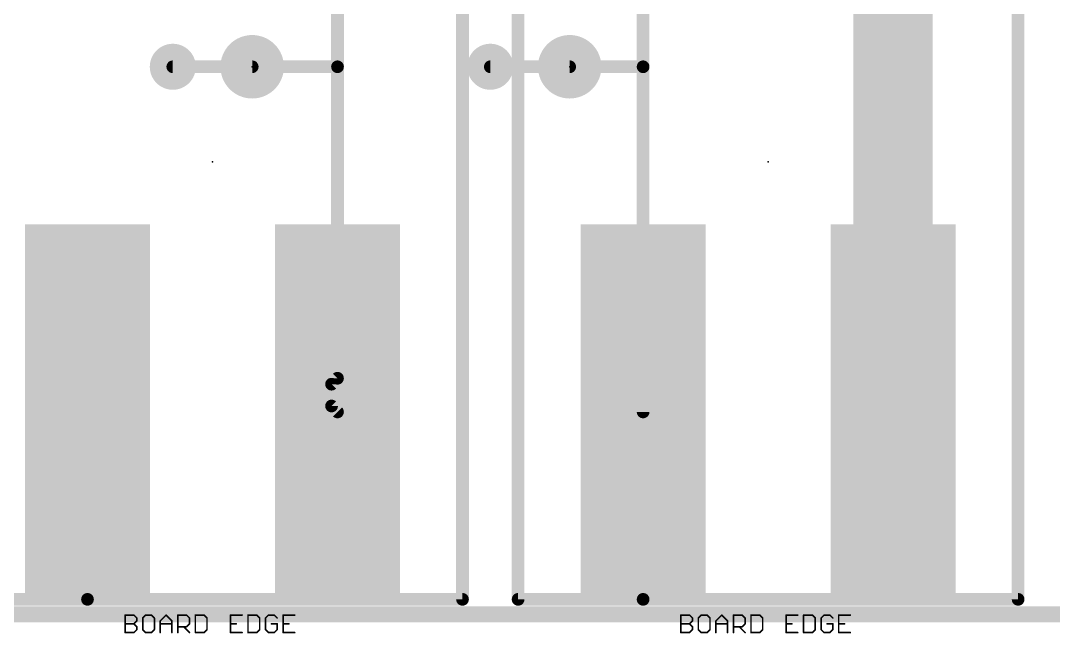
# Model space of a CAD drawing. Extents: x -24 to 83, y -22 to 58.
# Drawn here: x 9 to 25.52, y -0.3 to 9.5 of the extents above; entities that cross this region are included whole.
import ezdxf

# ---------------------------------------------------------------- set-up
doc = ezdxf.new("R2010")
doc.units = 0
for name, color, linetype in [('1', 12, 'CONTINUOUS'), ('16', 53, 'CONTINUOUS'), ('18', 110, 'CONTINUOUS'), ('20', 53, 'CONTINUOUS'), ('21', 41, 'CONTINUOUS'), ('23', 53, 'CONTINUOUS'), ('24', 53, 'CONTINUOUS'), ('51', 53, 'CONTINUOUS')]:
    doc.layers.add(name, color=color, linetype=linetype)

# ---------------------------------------------------------------- blocks, each defined once
blk = doc.blocks.new('RECT')
blk.add_solid([(-0.5, -0.5), (0.5, -0.5), (-0.5, 0.5), (0.5, 0.5)])
blk = doc.blocks.new('PIE')
at = {"const_width": 0.5}
blk.add_lwpolyline([(0, -0.25, 1), (0, 0.25, 1), (0, -0.25)], format="xyb", dxfattribs=at)
blk = doc.blocks.new('ROUNDV')
at = {"const_width": 0.5}
blk.add_lwpolyline([(0, -0.25, 1), (0, 0.25, 1), (0, -0.25)], format="xyb", dxfattribs=at)

msp = doc.modelspace()

# ---------------------------------------------------------------- linework, layer by layer
at = {"layer": '1'}
for points, const_width in [([(22.955, 12.489), (22.955, 3.778)], 1.27), ([(14.065, 12.489), (14.065, 8.763)], 0.2032), ([(18.955, 12.489), (18.955, 8.763)], 0.2032), ([(11.43, 8.763), (14.065, 8.763)], 0.2032), ([(14.065, 8.763), (14.065, 3.778)], 0.2032), ([(18.955, 8.763), (16.51, 8.763)], 0.2032), ([(18.955, 8.763), (18.955, 3.239)], 0.2032), ([(22.955, 3.778), (22.86, 3.683)], 1.27), ([(22.86, 3.683), (22.86, 3.334)], 1.27), ([(22.86, 3.334), (22.955, 3.239)], 1.27), ([(13.97, 3.683), (14.065, 3.778)], 0.2032), ([(13.97, 3.334), (13.97, 3.683)], 0.2032), ([(14.065, 3.239), (13.97, 3.334)], 0.2032), ([(0, 0), (33.02, 0)], 0.254)]:
    msp.add_lwpolyline(points, dxfattribs=dict(at, const_width=const_width))
for points, const_width in [([(11.43, 8.8138, 1), (11.43, 8.7122)], 0.1016), ([(14.1158, 8.763, 1), (14.0142, 8.763)], 0.1016), ([(14.0142, 8.763, 1), (14.1158, 8.763)], 0.1016), ([(14.065, 8.7122, 1), (14.065, 8.8138)], 0.1016), ([(16.51, 8.8138, 1), (16.51, 8.7122)], 0.1016), ([(19.0058, 8.763, 1), (18.9042, 8.763)], 0.1016), ([(18.9042, 8.763, 1), (19.0058, 8.763)], 0.1016), ([(18.955, 8.7122, 1), (18.955, 8.8138)], 0.1016), ([(23.1775, 3.683, 1), (22.5425, 3.683)], 0.635), ([(23.1795, 3.5535, 1), (22.7305, 4.0025)], 0.635), ([(22.6355, 3.9075, 1), (23.0845, 3.4585)], 0.635), ([(23.0845, 3.5585, 1), (22.6355, 3.1095)], 0.635), ([(22.6375, 3.778, 1), (23.2725, 3.778)], 0.635), ([(14.0142, 3.778, 1), (14.1158, 3.778)], 0.1016), ([(14.1009, 3.7421, 1), (14.0291, 3.8139)], 0.1016), ([(14.0208, 3.683, 1), (13.9192, 3.683)], 0.1016), ([(13.9341, 3.7189, 1), (14.0059, 3.6471)], 0.1016), ([(22.5425, 3.334, 1), (23.1775, 3.334)], 0.635), ([(22.7305, 3.0145, 1), (23.1795, 3.4635)], 0.635), ([(14.0059, 3.3699, 1), (13.9341, 3.2981)], 0.1016), ([(13.9192, 3.334, 1), (14.0208, 3.334)], 0.1016), ([(14.0291, 3.2031, 1), (14.1009, 3.2749)], 0.1016), ([(18.9042, 3.239, 1), (19.0058, 3.239)], 0.1016)]:
    msp.add_lwpolyline(points, format="xyb", dxfattribs=dict(at, const_width=const_width))
at = {"layer": '16'}
for points, const_width in [([(12.7, 8.763), (11.43, 8.763)], 0.2032), ([(17.78, 8.763), (16.51, 8.763)], 0.2032), ([(33.02, 0), (0, 0)], 0.254)]:
    msp.add_lwpolyline(points, dxfattribs=dict(at, const_width=const_width))
at = {"layer": '16', "const_width": 0.1016}
for points in [[(11.43, 8.8138, 1), (11.43, 8.7122)], [(12.7, 8.7122, 1), (12.7, 8.8138)], [(16.51, 8.8138, 1), (16.51, 8.7122)], [(17.78, 8.7122, 1), (17.78, 8.8138)]]:
    msp.add_lwpolyline(points, format="xyb", dxfattribs=at)
at = {"layer": '20', "const_width": 0.2032}
msp.add_lwpolyline([(30.48, 0), (2.54, 0)], dxfattribs=at)
at = {"layer": '21', "const_width": 0.2032}
for points in [[(16.065, 11.939), (16.065, 0.239)], [(16.955, 0.239), (16.955, 11.939)], [(24.955, 11.939), (24.955, 0.239)], [(10.065, 0.239), (8.065, 0.239)], [(16.065, 0.239), (10.065, 0.239)], [(18.955, 0.239), (16.955, 0.239)], [(24.955, 0.239), (18.955, 0.239)]]:
    msp.add_lwpolyline(points, dxfattribs=at)
at = {"layer": '21', "const_width": 0.1016}
for points in [[(10.065, 0.2898, 1), (10.065, 0.1882)], [(10.065, 0.1882, 1), (10.065, 0.2898)], [(16.065, 0.1882, 1), (16.065, 0.2898)], [(16.955, 0.2898, 1), (16.955, 0.1882)], [(18.955, 0.2898, 1), (18.955, 0.1882)], [(18.955, 0.1882, 1), (18.955, 0.2898)], [(24.955, 0.1882, 1), (24.955, 0.2898)], [(16.0142, 0.239, 1), (16.1158, 0.239)], [(16.9042, 0.239, 1), (17.0058, 0.239)], [(24.9042, 0.239, 1), (25.0058, 0.239)]]:
    msp.add_lwpolyline(points, format="xyb", dxfattribs=at)
at = {"layer": '23'}
for p in [(12.065, 7.239), (20.955, 7.239)]:
    msp.add_point(p, dxfattribs=at)
at = {"layer": '24'}
for p in [(12.7, 8.763), (17.78, 8.763)]:
    msp.add_point(p, dxfattribs=at)
at = {"layer": '51', "const_width": 0.0254}
for points in [[(10.6681, -0.2921), (10.6681, -0.0125)], [(10.6681, -0.0125), (10.808, -0.0125)], [(10.808, -0.0125), (10.8546, -0.0591)], [(10.9954, -0.0125), (10.9488, -0.0591)], [(11.0886, -0.0125), (10.9954, -0.0125)], [(11.1352, -0.0591), (11.0886, -0.0125)], [(11.2294, -0.1057), (11.3227, -0.0125)], [(11.3227, -0.0125), (11.4159, -0.1057)], [(11.5101, -0.2921), (11.5101, -0.0125)], [(11.5101, -0.0125), (11.6499, -0.0125)], [(11.6499, -0.0125), (11.6965, -0.0591)], [(11.7908, -0.0125), (11.7908, -0.2921)], [(11.9306, -0.0125), (11.7908, -0.0125)], [(11.9772, -0.0591), (11.9306, -0.0125)], [(12.5385, -0.0125), (12.3521, -0.0125)], [(12.3521, -0.0125), (12.3521, -0.2921)], [(12.6327, -0.0125), (12.6327, -0.2921)], [(12.7725, -0.0125), (12.6327, -0.0125)], [(12.8191, -0.0591), (12.7725, -0.0125)], [(12.96, -0.0125), (12.9134, -0.0591)], [(13.0532, -0.0125), (12.96, -0.0125)], [(13.0998, -0.0591), (13.0532, -0.0125)], [(13.3804, -0.0125), (13.194, -0.0125)], [(13.194, -0.0125), (13.194, -0.2921)], [(19.5581, -0.2921), (19.5581, -0.0125)], [(19.5581, -0.0125), (19.698, -0.0125)], [(19.698, -0.0125), (19.7446, -0.0591)], [(19.8854, -0.0125), (19.8388, -0.0591)], [(19.9786, -0.0125), (19.8854, -0.0125)], [(20.0252, -0.0591), (19.9786, -0.0125)], [(20.1195, -0.1057), (20.2127, -0.0125)], [(20.2127, -0.0125), (20.3059, -0.1057)], [(20.4001, -0.2921), (20.4001, -0.0125)], [(20.4001, -0.0125), (20.5399, -0.0125)], [(20.5399, -0.0125), (20.5865, -0.0591)], [(20.6808, -0.0125), (20.6808, -0.2921)], [(20.8206, -0.0125), (20.6808, -0.0125)], [(20.8672, -0.0591), (20.8206, -0.0125)], [(21.4285, -0.0125), (21.2421, -0.0125)], [(21.2421, -0.0125), (21.2421, -0.2921)], [(21.5227, -0.0125), (21.5227, -0.2921)], [(21.6625, -0.0125), (21.5227, -0.0125)], [(21.7091, -0.0591), (21.6625, -0.0125)], [(21.85, -0.0125), (21.8034, -0.0591)], [(21.9432, -0.0125), (21.85, -0.0125)], [(21.9898, -0.0591), (21.9432, -0.0125)], [(22.2704, -0.0125), (22.084, -0.0125)], [(22.084, -0.0125), (22.084, -0.2921)], [(10.6681, -0.1523), (10.808, -0.1523)], [(10.8546, -0.1057), (10.808, -0.1523)], [(10.808, -0.1523), (10.8546, -0.1989)], [(10.8546, -0.0591), (10.8546, -0.1057)], [(10.9488, -0.0591), (10.9488, -0.2455)], [(11.1352, -0.2455), (11.1352, -0.0591)], [(11.2294, -0.2921), (11.2294, -0.1057)], [(11.2294, -0.1523), (11.4159, -0.1523)], [(11.4159, -0.1057), (11.4159, -0.2921)], [(11.6965, -0.1523), (11.6499, -0.1989)], [(11.6965, -0.0591), (11.6965, -0.1523)], [(11.9772, -0.2455), (11.9772, -0.0591)], [(12.3521, -0.1523), (12.4453, -0.1523)], [(12.8191, -0.2455), (12.8191, -0.0591)], [(12.9134, -0.0591), (12.9134, -0.2455)], [(13.0998, -0.1523), (13.0066, -0.1523)], [(13.0998, -0.2455), (13.0998, -0.1523)], [(13.194, -0.1523), (13.2872, -0.1523)], [(19.5581, -0.1523), (19.698, -0.1523)], [(19.7446, -0.1057), (19.698, -0.1523)], [(19.698, -0.1523), (19.7446, -0.1989)], [(19.7446, -0.0591), (19.7446, -0.1057)], [(19.8388, -0.0591), (19.8388, -0.2455)], [(20.0252, -0.2455), (20.0252, -0.0591)], [(20.1195, -0.2921), (20.1195, -0.1057)], [(20.1195, -0.1523), (20.3059, -0.1523)], [(20.3059, -0.1057), (20.3059, -0.2921)], [(20.5865, -0.1523), (20.5399, -0.1989)], [(20.5865, -0.0591), (20.5865, -0.1523)], [(20.8672, -0.2455), (20.8672, -0.0591)], [(21.2421, -0.1523), (21.3353, -0.1523)], [(21.7091, -0.2455), (21.7091, -0.0591)], [(21.8034, -0.0591), (21.8034, -0.2455)], [(21.9898, -0.1523), (21.8966, -0.1523)], [(21.9898, -0.2455), (21.9898, -0.1523)], [(22.084, -0.1523), (22.1772, -0.1523)], [(10.808, -0.2921), (10.6681, -0.2921)], [(10.8546, -0.2455), (10.808, -0.2921)], [(10.8546, -0.1989), (10.8546, -0.2455)], [(10.9488, -0.2455), (10.9954, -0.2921)], [(10.9954, -0.2921), (11.0886, -0.2921)], [(11.0886, -0.2921), (11.1352, -0.2455)], [(11.6499, -0.1989), (11.5101, -0.1989)], [(11.6033, -0.1989), (11.6965, -0.2921)], [(11.7908, -0.2921), (11.9306, -0.2921)], [(11.9306, -0.2921), (11.9772, -0.2455)], [(12.3521, -0.2921), (12.5385, -0.2921)], [(12.6327, -0.2921), (12.7725, -0.2921)], [(12.7725, -0.2921), (12.8191, -0.2455)], [(12.9134, -0.2455), (12.96, -0.2921)], [(12.96, -0.2921), (13.0532, -0.2921)], [(13.0532, -0.2921), (13.0998, -0.2455)], [(13.194, -0.2921), (13.3804, -0.2921)], [(19.698, -0.2921), (19.5581, -0.2921)], [(19.7446, -0.2455), (19.698, -0.2921)], [(19.7446, -0.1989), (19.7446, -0.2455)], [(19.8388, -0.2455), (19.8854, -0.2921)], [(19.8854, -0.2921), (19.9786, -0.2921)], [(19.9786, -0.2921), (20.0252, -0.2455)], [(20.5399, -0.1989), (20.4001, -0.1989)], [(20.4933, -0.1989), (20.5865, -0.2921)], [(20.6808, -0.2921), (20.8206, -0.2921)], [(20.8206, -0.2921), (20.8672, -0.2455)], [(21.2421, -0.2921), (21.4285, -0.2921)], [(21.5227, -0.2921), (21.6625, -0.2921)], [(21.6625, -0.2921), (21.7091, -0.2455)], [(21.8034, -0.2455), (21.85, -0.2921)], [(21.85, -0.2921), (21.9432, -0.2921)], [(21.9432, -0.2921), (21.9898, -0.2455)], [(22.084, -0.2921), (22.2704, -0.2921)]]:
    msp.add_lwpolyline(points, dxfattribs=at)
at = {"layer": '51', "const_width": 0.0127}
for points in [[(10.6681, -0.0061, 1), (10.6681, -0.0188)], [(10.6745, -0.0125, 1), (10.6618, -0.0125)], [(10.8125, -0.008, 1), (10.8035, -0.017)], [(10.808, -0.0188, 1), (10.808, -0.0061)], [(10.9954, -0.0061, 1), (10.9954, -0.0188)], [(10.9999, -0.017, 1), (10.9909, -0.008)], [(11.0931, -0.008, 1), (11.0841, -0.017)], [(11.0886, -0.0188, 1), (11.0886, -0.0061)], [(11.3272, -0.008, 1), (11.3182, -0.017)], [(11.3272, -0.017, 1), (11.3182, -0.008)], [(11.5165, -0.0125, 1), (11.5038, -0.0125)], [(11.5101, -0.0061, 1), (11.5101, -0.0188)], [(11.6544, -0.008, 1), (11.6454, -0.017)], [(11.6499, -0.0188, 1), (11.6499, -0.0061)], [(11.7971, -0.0125, 1), (11.7844, -0.0125)], [(11.7908, -0.0061, 1), (11.7908, -0.0188)], [(11.9351, -0.008, 1), (11.9261, -0.017)], [(11.9306, -0.0188, 1), (11.9306, -0.0061)], [(12.3521, -0.0061, 1), (12.3521, -0.0188)], [(12.3584, -0.0125, 1), (12.3457, -0.0125)], [(12.5385, -0.0188, 1), (12.5385, -0.0061)], [(12.6327, -0.0061, 1), (12.6327, -0.0188)], [(12.6391, -0.0125, 1), (12.6264, -0.0125)], [(12.777, -0.008, 1), (12.768, -0.017)], [(12.7725, -0.0188, 1), (12.7725, -0.0061)], [(12.96, -0.0061, 1), (12.96, -0.0188)], [(12.9645, -0.017, 1), (12.9555, -0.008)], [(13.0577, -0.008, 1), (13.0487, -0.017)], [(13.0532, -0.0188, 1), (13.0532, -0.0061)], [(13.194, -0.0061, 1), (13.194, -0.0188)], [(13.2004, -0.0125, 1), (13.1877, -0.0125)], [(13.3804, -0.0188, 1), (13.3804, -0.0061)], [(19.5645, -0.0125, 1), (19.5518, -0.0125)], [(19.5581, -0.0061, 1), (19.5581, -0.0188)], [(19.7025, -0.008, 1), (19.6935, -0.017)], [(19.698, -0.0188, 1), (19.698, -0.0061)], [(19.8854, -0.0061, 1), (19.8854, -0.0188)], [(19.8899, -0.017, 1), (19.8809, -0.008)], [(19.9831, -0.008, 1), (19.9741, -0.017)], [(19.9786, -0.0188, 1), (19.9786, -0.0061)], [(20.2172, -0.008, 1), (20.2082, -0.017)], [(20.2172, -0.017, 1), (20.2082, -0.008)], [(20.4065, -0.0125, 1), (20.3938, -0.0125)], [(20.4001, -0.0061, 1), (20.4001, -0.0188)], [(20.5444, -0.008, 1), (20.5354, -0.017)], [(20.5399, -0.0188, 1), (20.5399, -0.0061)], [(20.6871, -0.0125, 1), (20.6744, -0.0125)], [(20.6808, -0.0061, 1), (20.6808, -0.0188)], [(20.8251, -0.008, 1), (20.8161, -0.017)], [(20.8206, -0.0188, 1), (20.8206, -0.0061)], [(21.2421, -0.0061, 1), (21.2421, -0.0188)], [(21.2484, -0.0125, 1), (21.2357, -0.0125)], [(21.4285, -0.0188, 1), (21.4285, -0.0061)], [(21.5227, -0.0061, 1), (21.5227, -0.0188)], [(21.5291, -0.0125, 1), (21.5164, -0.0125)], [(21.667, -0.008, 1), (21.658, -0.017)], [(21.6625, -0.0188, 1), (21.6625, -0.0061)], [(21.85, -0.0061, 1), (21.85, -0.0188)], [(21.8545, -0.017, 1), (21.8455, -0.008)], [(21.9477, -0.008, 1), (21.9387, -0.017)], [(21.9432, -0.0188, 1), (21.9432, -0.0061)], [(22.084, -0.0061, 1), (22.084, -0.0188)], [(22.0904, -0.0125, 1), (22.0777, -0.0125)], [(22.2704, -0.0188, 1), (22.2704, -0.0061)], [(10.6681, -0.1459, 1), (10.6681, -0.1586)], [(10.8125, -0.1478, 1), (10.8035, -0.1568)], [(10.8035, -0.1478, 1), (10.8125, -0.1568)], [(10.808, -0.1586, 1), (10.808, -0.1459)], [(10.8609, -0.0591, 1), (10.8482, -0.0591)], [(10.8482, -0.1057, 1), (10.8609, -0.1057)], [(10.8501, -0.0636, 1), (10.8591, -0.0546)], [(10.8591, -0.1102, 1), (10.8501, -0.1012)], [(10.9551, -0.0591, 1), (10.9424, -0.0591)], [(10.9443, -0.0546, 1), (10.9533, -0.0636)], [(11.1416, -0.0591, 1), (11.1289, -0.0591)], [(11.1307, -0.0636, 1), (11.1397, -0.0546)], [(11.2294, -0.1459, 1), (11.2294, -0.1586)], [(11.2358, -0.1057, 1), (11.2231, -0.1057)], [(11.225, -0.1012, 1), (11.2339, -0.1102)], [(11.4222, -0.1057, 1), (11.4095, -0.1057)], [(11.4114, -0.1102, 1), (11.4204, -0.1012)], [(11.4159, -0.1586, 1), (11.4159, -0.1459)], [(11.7029, -0.0591, 1), (11.6902, -0.0591)], [(11.6902, -0.1523, 1), (11.7029, -0.1523)], [(11.692, -0.0636, 1), (11.701, -0.0546)], [(11.701, -0.1568, 1), (11.692, -0.1478)], [(11.9835, -0.0591, 1), (11.9708, -0.0591)], [(11.9727, -0.0636, 1), (11.9817, -0.0546)], [(12.3521, -0.1459, 1), (12.3521, -0.1586)], [(12.4453, -0.1586, 1), (12.4453, -0.1459)], [(12.8255, -0.0591, 1), (12.8128, -0.0591)], [(12.8147, -0.0636, 1), (12.8236, -0.0546)], [(12.9197, -0.0591, 1), (12.907, -0.0591)], [(12.9089, -0.0546, 1), (12.9179, -0.0636)], [(13.0066, -0.1459, 1), (13.0066, -0.1586)], [(13.1061, -0.1523, 1), (13.0934, -0.1523)], [(13.0953, -0.0636, 1), (13.1043, -0.0546)], [(13.0998, -0.1586, 1), (13.0998, -0.1459)], [(13.194, -0.1459, 1), (13.194, -0.1586)], [(13.2872, -0.1586, 1), (13.2872, -0.1459)], [(19.5581, -0.1459, 1), (19.5581, -0.1586)], [(19.7025, -0.1478, 1), (19.6935, -0.1568)], [(19.6935, -0.1478, 1), (19.7025, -0.1568)], [(19.698, -0.1586, 1), (19.698, -0.1459)], [(19.7509, -0.0591, 1), (19.7382, -0.0591)], [(19.7382, -0.1057, 1), (19.7509, -0.1057)], [(19.7401, -0.0636, 1), (19.7491, -0.0546)], [(19.7491, -0.1102, 1), (19.7401, -0.1012)], [(19.8451, -0.0591, 1), (19.8324, -0.0591)], [(19.8343, -0.0546, 1), (19.8433, -0.0636)], [(20.0316, -0.0591, 1), (20.0189, -0.0591)], [(20.0207, -0.0636, 1), (20.0297, -0.0546)], [(20.1258, -0.1057, 1), (20.1131, -0.1057)], [(20.115, -0.1012, 1), (20.1239, -0.1102)], [(20.1195, -0.1459, 1), (20.1195, -0.1586)], [(20.3122, -0.1057, 1), (20.2995, -0.1057)], [(20.3014, -0.1102, 1), (20.3104, -0.1012)], [(20.3059, -0.1586, 1), (20.3059, -0.1459)], [(20.5929, -0.0591, 1), (20.5802, -0.0591)], [(20.5802, -0.1523, 1), (20.5929, -0.1523)], [(20.582, -0.0636, 1), (20.591, -0.0546)], [(20.591, -0.1568, 1), (20.582, -0.1478)], [(20.8735, -0.0591, 1), (20.8608, -0.0591)], [(20.8627, -0.0636, 1), (20.8717, -0.0546)], [(21.2421, -0.1459, 1), (21.2421, -0.1586)], [(21.3353, -0.1586, 1), (21.3353, -0.1459)], [(21.7155, -0.0591, 1), (21.7028, -0.0591)], [(21.7047, -0.0636, 1), (21.7136, -0.0546)], [(21.8097, -0.0591, 1), (21.797, -0.0591)], [(21.7989, -0.0546, 1), (21.8079, -0.0636)], [(21.8966, -0.1459, 1), (21.8966, -0.1586)], [(21.9961, -0.1523, 1), (21.9834, -0.1523)], [(21.9853, -0.0636, 1), (21.9943, -0.0546)], [(21.9898, -0.1586, 1), (21.9898, -0.1459)], [(22.084, -0.1459, 1), (22.084, -0.1586)], [(22.1772, -0.1586, 1), (22.1772, -0.1459)], [(10.6681, -0.2858, 1), (10.6681, -0.2985)], [(10.6618, -0.2921, 1), (10.6745, -0.2921)], [(10.8035, -0.2876, 1), (10.8125, -0.2966)], [(10.808, -0.2985, 1), (10.808, -0.2858)], [(10.8609, -0.1989, 1), (10.8482, -0.1989)], [(10.8482, -0.2455, 1), (10.8609, -0.2455)], [(10.8501, -0.2034, 1), (10.8591, -0.1944)], [(10.8591, -0.25, 1), (10.8501, -0.241)], [(10.9424, -0.2455, 1), (10.9551, -0.2455)], [(10.9533, -0.241, 1), (10.9443, -0.25)], [(10.9954, -0.2858, 1), (10.9954, -0.2985)], [(10.9909, -0.2966, 1), (10.9999, -0.2876)], [(11.0841, -0.2876, 1), (11.0931, -0.2966)], [(11.0886, -0.2985, 1), (11.0886, -0.2858)], [(11.1289, -0.2455, 1), (11.1416, -0.2455)], [(11.1397, -0.25, 1), (11.1307, -0.241)], [(11.2231, -0.2921, 1), (11.2358, -0.2921)], [(11.4095, -0.2921, 1), (11.4222, -0.2921)], [(11.5101, -0.1925, 1), (11.5101, -0.2052)], [(11.5038, -0.2921, 1), (11.5165, -0.2921)], [(11.6078, -0.1944, 1), (11.5988, -0.2034)], [(11.6454, -0.1944, 1), (11.6544, -0.2034)], [(11.6499, -0.2052, 1), (11.6499, -0.1925)], [(11.692, -0.2966, 1), (11.701, -0.2876)], [(11.7844, -0.2921, 1), (11.7971, -0.2921)], [(11.7908, -0.2858, 1), (11.7908, -0.2985)], [(11.9261, -0.2876, 1), (11.9351, -0.2966)], [(11.9306, -0.2985, 1), (11.9306, -0.2858)], [(11.9708, -0.2455, 1), (11.9835, -0.2455)], [(11.9817, -0.25, 1), (11.9727, -0.241)], [(12.3521, -0.2858, 1), (12.3521, -0.2985)], [(12.3457, -0.2921, 1), (12.3584, -0.2921)], [(12.5385, -0.2985, 1), (12.5385, -0.2858)], [(12.6327, -0.2858, 1), (12.6327, -0.2985)], [(12.6264, -0.2921, 1), (12.6391, -0.2921)], [(12.768, -0.2876, 1), (12.777, -0.2966)], [(12.7725, -0.2985, 1), (12.7725, -0.2858)], [(12.8128, -0.2455, 1), (12.8255, -0.2455)], [(12.8236, -0.25, 1), (12.8147, -0.241)], [(12.9179, -0.241, 1), (12.9089, -0.25)], [(12.907, -0.2455, 1), (12.9197, -0.2455)], [(12.96, -0.2858, 1), (12.96, -0.2985)], [(12.9555, -0.2966, 1), (12.9645, -0.2876)], [(13.0487, -0.2876, 1), (13.0577, -0.2966)], [(13.0532, -0.2985, 1), (13.0532, -0.2858)], [(13.0934, -0.2455, 1), (13.1061, -0.2455)], [(13.1043, -0.25, 1), (13.0953, -0.241)], [(13.194, -0.2858, 1), (13.194, -0.2985)], [(13.1877, -0.2921, 1), (13.2004, -0.2921)], [(13.3804, -0.2985, 1), (13.3804, -0.2858)], [(19.5581, -0.2858, 1), (19.5581, -0.2985)], [(19.5518, -0.2921, 1), (19.5645, -0.2921)], [(19.6935, -0.2876, 1), (19.7025, -0.2966)], [(19.698, -0.2985, 1), (19.698, -0.2858)], [(19.7509, -0.1989, 1), (19.7382, -0.1989)], [(19.7382, -0.2455, 1), (19.7509, -0.2455)], [(19.7401, -0.2034, 1), (19.7491, -0.1944)], [(19.7491, -0.25, 1), (19.7401, -0.241)], [(19.8324, -0.2455, 1), (19.8451, -0.2455)], [(19.8433, -0.241, 1), (19.8343, -0.25)], [(19.8854, -0.2858, 1), (19.8854, -0.2985)], [(19.8809, -0.2966, 1), (19.8899, -0.2876)], [(19.9741, -0.2876, 1), (19.9831, -0.2966)], [(19.9786, -0.2985, 1), (19.9786, -0.2858)], [(20.0189, -0.2455, 1), (20.0316, -0.2455)], [(20.0297, -0.25, 1), (20.0207, -0.241)], [(20.1131, -0.2921, 1), (20.1258, -0.2921)], [(20.2995, -0.2921, 1), (20.3122, -0.2921)], [(20.4001, -0.1925, 1), (20.4001, -0.2052)], [(20.3938, -0.2921, 1), (20.4065, -0.2921)], [(20.4978, -0.1944, 1), (20.4888, -0.2034)], [(20.5354, -0.1944, 1), (20.5444, -0.2034)], [(20.5399, -0.2052, 1), (20.5399, -0.1925)], [(20.582, -0.2966, 1), (20.591, -0.2876)], [(20.6744, -0.2921, 1), (20.6871, -0.2921)], [(20.6808, -0.2858, 1), (20.6808, -0.2985)], [(20.8161, -0.2876, 1), (20.8251, -0.2966)], [(20.8206, -0.2985, 1), (20.8206, -0.2858)], [(20.8608, -0.2455, 1), (20.8735, -0.2455)], [(20.8717, -0.25, 1), (20.8627, -0.241)], [(21.2421, -0.2858, 1), (21.2421, -0.2985)], [(21.2357, -0.2921, 1), (21.2484, -0.2921)], [(21.4285, -0.2985, 1), (21.4285, -0.2858)], [(21.5227, -0.2858, 1), (21.5227, -0.2985)], [(21.5164, -0.2921, 1), (21.5291, -0.2921)], [(21.658, -0.2876, 1), (21.667, -0.2966)], [(21.6625, -0.2985, 1), (21.6625, -0.2858)], [(21.7028, -0.2455, 1), (21.7155, -0.2455)], [(21.7136, -0.25, 1), (21.7047, -0.241)], [(21.8079, -0.241, 1), (21.7989, -0.25)], [(21.797, -0.2455, 1), (21.8097, -0.2455)], [(21.85, -0.2858, 1), (21.85, -0.2985)], [(21.8455, -0.2966, 1), (21.8545, -0.2876)], [(21.9387, -0.2876, 1), (21.9477, -0.2966)], [(21.9432, -0.2985, 1), (21.9432, -0.2858)], [(21.9834, -0.2455, 1), (21.9961, -0.2455)], [(21.9943, -0.25, 1), (21.9853, -0.241)], [(22.084, -0.2858, 1), (22.084, -0.2985)], [(22.0777, -0.2921, 1), (22.0904, -0.2921)], [(22.2704, -0.2985, 1), (22.2704, -0.2858)]]:
    msp.add_lwpolyline(points, format="xyb", dxfattribs=at)

# ---------------------------------------------------------------- block references
at = {"layer": '1', "xscale": 6, "yscale": 2, "rotation": 90}
for p in [(10.065, 3.239), (14.065, 3.239), (18.955, 3.239), (22.955, 3.239)]:
    msp.add_blockref('RECT', p, dxfattribs=at)
at = {"layer": '16', "xscale": 1.016, "yscale": 1.016}
for p in [(12.7, 8.763), (17.78, 8.763)]:
    msp.add_blockref('PIE', p, dxfattribs=at)
at = {"layer": '18', "xscale": 0.7366, "yscale": 0.7366}
for p in [(11.43, 8.763), (11.43, 8.763), (16.51, 8.763), (16.51, 8.763)]:
    msp.add_blockref('ROUNDV', p, dxfattribs=at)

doc.saveas('drawing.dxf')
